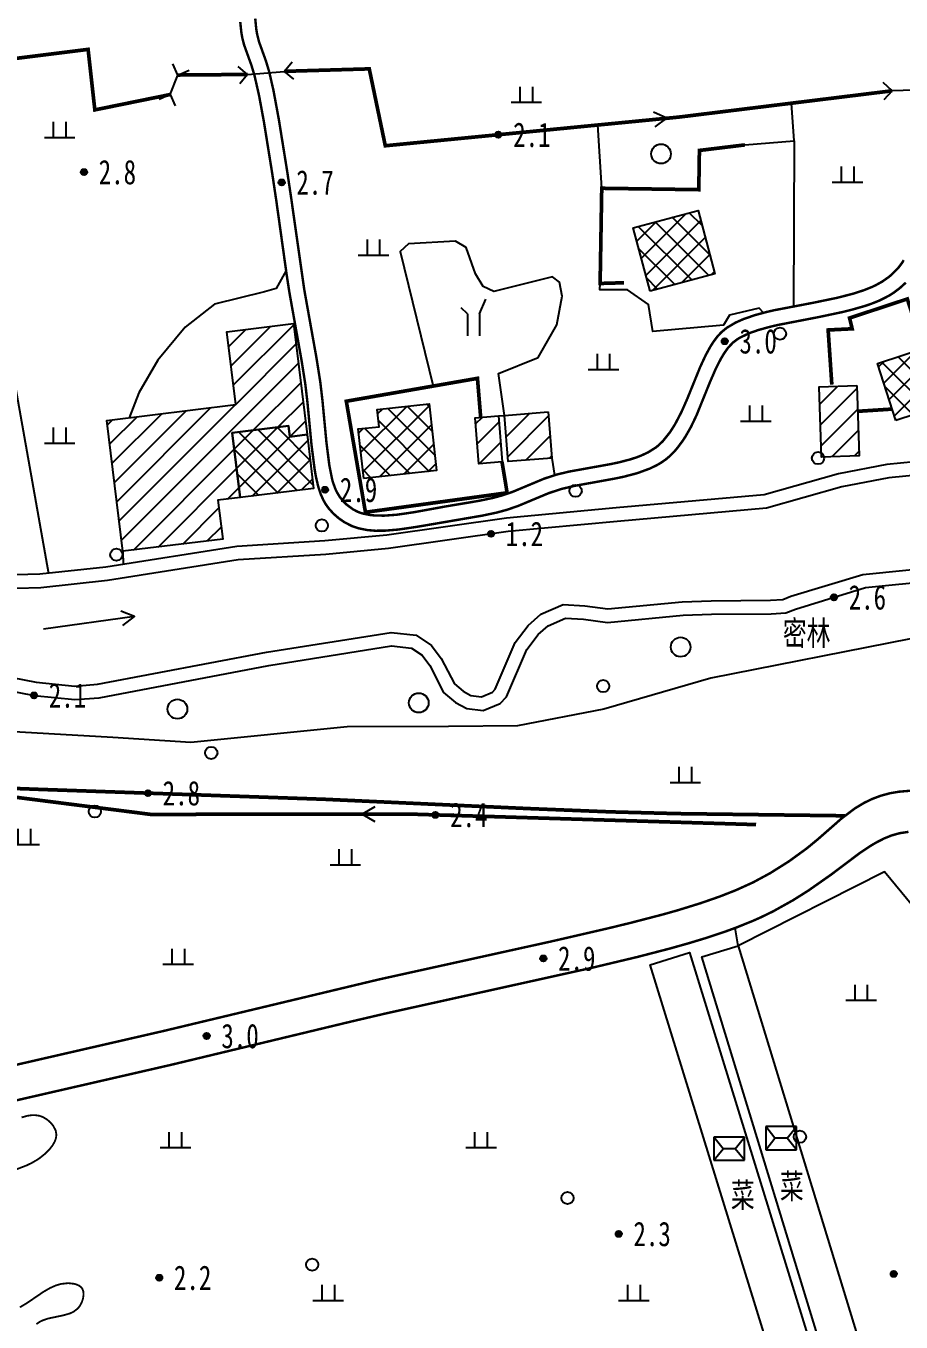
# Model space of a CAD drawing. Header units: metres. Extents: x 494039 to 619385, y 3351420 to 3402703.
# Drawn here: x 591482 to 591625.1, y 3392421.2 to 3392633.2 of the extents above; entities that cross this region are included whole.
import ezdxf
from ezdxf.enums import TextEntityAlignment as Align

# ---------------------------------------------------------------- set-up
doc = ezdxf.new("R2010")
doc.units = ezdxf.units.M
for name, pattern in [('2180', [0]), ('2430', [0]), ('4430', [0]), ('8521', [0]), ('8522', [0]), ('9610', [0])]:
    doc.linetypes.add(name, pattern=pattern)
for name, color, linetype in [('210100', 130, 'Continuous'), ('220200', 130, 'Continuous'), ('220900', 130, '2180'), ('261301', 141, 'Continuous'), ('310300', 8, 'Continuous'), ('310500', 8, 'Continuous'), ('330400', 8, 'Continuous'), ('380201', 8, '2430'), ('420500', 8, 'Continuous'), ('440300', 8, '4430'), ('510301', 8, 'Continuous'), ('720100', 8, 'Continuous'), ('760201', 8, '8521'), ('760202', 8, '8522'), ('810100', 8, '9610'), ('810302', 8, 'Continuous'), ('810501', 8, 'Continuous'), ('810504', 8, 'Continuous')]:
    doc.layers.add(name, color=color, linetype=linetype)
doc.layers.add('710101', color=8, linetype='Continuous', lineweight=0)
pattern_1 = [(45, (0, 0), (-1.767766953, 1.767766953), []), (135, (0, 0), (-1.767766953, -1.767766953), [])]
pattern_2 = [(45, (0, 0), (-1.767766953, 1.767766953), [])]

# ---------------------------------------------------------------- blocks, each defined once
blk = doc.blocks.new('gc170')
at = {"linetype": 'Continuous'}
blk.add_circle((0, 0), 0.5, dxfattribs=at)
blk = doc.blocks.new('gu')
at = {"flags": 128}
for points in [[(3.75, 0), (-3.75, 0)], [(2.71, -0.6), (3.75, 0), (3.75, 0), (2.71, 0.6)]]:
    blk.add_lwpolyline(points, dxfattribs=at)
blk = doc.blocks.new('p_point')
for radius in [0.25, 0.2, 0.15, 0.1, 0.05]:
    blk.add_circle((0, 0), radius)
blk.add_point((0, 0))
blk = doc.blocks.new('vm')
at = {"linetype": 'Continuous'}
for p, q in [((-0.5, 0), (-0.5, 1.3)), ((0.5, 1.3), (0.5, 0)), ((1.25, 0), (-1.25, 0))]:
    blk.add_line(p, q, dxfattribs=at)
blk = doc.blocks.new('v1')
blk.add_circle((0, 0), 0.8)
blk = doc.blocks.new('mf')
for p, q in [((1.25, 0.95), (-1.25, 0.95)), ((-1.25, 0.95), (-1.25, -0.95)), ((0.5, 0), (-0.5, 0)), ((1.25, -0.95), (1.25, 0.95)), ((-1.25, -0.95), (1.25, -0.95))]:
    blk.add_line(p, q)
at = {"flags": 128}
for points in [[(-1.25, -0.95), (-0.5, 0), (-1.25, 0.95)], [(1.25, -0.95), (0.5, 0), (1.25, 0.95)]]:
    blk.add_lwpolyline(points, dxfattribs=at)
blk = doc.blocks.new('gc246')
for p, q in [((-0.5, 1.8), (-1, 2.3)), ((0.5, 1.8), (1, 3)), ((-0.5, 1.8), (-0.5, 0)), ((0.5, 1.8), (0.5, 0))]:
    blk.add_line(p, q)
blk = doc.blocks.new('1-3&1-4')
at = {"layer": '310300', "linetype": 'Continuous'}
h = blk.add_hatch(dxfattribs=at)
h.set_pattern_fill('ANSI31', color=8, scale=20, style=0)
h.set_pattern_definition(pattern_2)
h.paths.add_polyline_path([(591525.1279, 3392566.0303), (591524.91, 3392567.8066), (591515.69, 3392566.6755), (591516.9893, 3392556.0842), (591513.3791, 3392555.6413), (591514.1585, 3392549.2879), (591497.8346, 3392547.2854), (591495.2076, 3392568.699), (591516.275, 3392571.2835), (591514.8127, 3392583.2038), (591525.7213, 3392584.5421), (591527.9498, 3392566.3765)])
h = blk.add_hatch(dxfattribs=at)
h.set_pattern_fill('ANSI31', color=8, scale=20, style=0)
h.set_pattern_definition(pattern_2)
h.paths.add_polyline_path([(591617.8755, 3392574.4317), (591618.2772, 3392562.9301), (591612.1139, 3392562.7148), (591611.7122, 3392574.2164)])
h = blk.add_hatch(dxfattribs=at)
h.set_pattern_fill('ANSI31', color=8, scale=20, style=0)
h.set_pattern_definition(pattern_2)
h.paths.add_polyline_path([(591559.8412, 3392561.9045), (591556.0416, 3392561.6052), (591555.4478, 3392569.1418), (591559.2475, 3392569.4411)])
h = blk.add_hatch(dxfattribs=at)
h.set_pattern_fill('ANSI31', color=8, scale=20, style=0)
h.set_pattern_definition(pattern_2)
h.paths.add_polyline_path([(591567.4012, 3392570.0834), (591567.9949, 3392562.5469), (591560.8321, 3392561.9826), (591560.2384, 3392569.5192)])
at = {"layer": '310500', "linetype": 'Continuous'}
h = blk.add_hatch(dxfattribs=at)
h.set_pattern_fill('ANSI37', color=8, scale=20, style=0)
h.set_pattern_definition(pattern_1)
h.paths.add_polyline_path([(591584.056, 3392589.8534), (591581.2782, 3392600.2178), (591591.8995, 3392603.0645), (591594.6774, 3392592.7001)])
h = blk.add_hatch(dxfattribs=at)
h.set_pattern_fill('ANSI37', color=8, scale=20, style=0)
h.set_pattern_definition(pattern_1)
h.paths.add_polyline_path([(591624.2815, 3392568.6933), (591621.2361, 3392578.0033), (591633.3841, 3392581.9771), (591636.4295, 3392572.6671)])
h = blk.add_hatch(dxfattribs=at)
h.set_pattern_fill('ANSI37', color=8, scale=20, style=0)
h.set_pattern_definition(pattern_1)
h.paths.add_polyline_path([(591537.217, 3392559.1936), (591536.3318, 3392567.297), (591539.7267, 3392567.6679), (591539.4214, 3392570.4625), (591547.934, 3392571.3923), (591549.1245, 3392560.4943)])
h = blk.add_hatch(dxfattribs=at)
h.set_pattern_fill('ANSI37', color=8, scale=20, style=0)
h.set_pattern_definition(pattern_1)
h.paths.add_polyline_path([(591516.9893, 3392556.0842), (591515.69, 3392566.6755), (591524.91, 3392567.8066), (591525.1279, 3392566.0303), (591527.9498, 3392566.3765), (591529.0312, 3392557.5615)])
at = {"layer": '210100', "color": 141, "linetype": 'Continuous', "flags": 128}
for points in [[(591460.2819, 3392530.4189), (591483.618, 3392525.892), (591489.9898, 3392525.2412), (591493.6566, 3392525.5293), (591521.3246, 3392530.8025), (591541.7115, 3392534.0275), (591545.8124, 3392533.5528), (591548.2952, 3392531.8964), (591549.9061, 3392529.759), (591552.0481, 3392525.6065), (591553.494, 3392524.3859), (591554.7597, 3392523.6986), (591556.4602, 3392523.4819), (591558.2774, 3392524.2627), (591558.7327, 3392524.7204), (591561.9735, 3392532.3585), (591564.1209, 3392535.1724), (591566.1824, 3392536.9862), (591569.8287, 3392538.5972), (591573.3916, 3392538.369), (591577.1465, 3392537.8627), (591589.3022, 3392539.0289), (591594.0445, 3392539.1957), (591603.7716, 3392539.2801), (591605.7915, 3392539.3918), (591607.0812, 3392539.9253), (591618.8856, 3392543.512), (591664.8342, 3392548.1355)], [(591638.6761, 3392560.8214), (591623.1118, 3392559.3251), (591615.4093, 3392557.8429), (591603.0954, 3392554.3626), (591578.6893, 3392552.1873), (591560.8506, 3392550.5434), (591541.2772, 3392547.7703), (591531.0332, 3392546.7825), (591516.6817, 3392545.8808), (591495.3109, 3392542.4937), (591484.3928, 3392541.3378), (591476.3973, 3392541.1136), (591467.6157, 3392541.3741), (591460.4871, 3392542.0014)]]:
    blk.add_lwpolyline(points, dxfattribs=at)
at = {"layer": '220200', "color": 141, "linetype": 'Continuous', "const_width": 0.6, "flags": 128}
for points in [[(591505.5704, 3392622.009), (591493.2359, 3392619.4966), (591492.1349, 3392629.3979), (591433.0763, 3392621.9983)], [(591518.2224, 3392625.2942), (591506.8216, 3392625.2015)], [(591524.2299, 3392625.8038), (591538.1248, 3392626.208), (591540.7482, 3392613.6302), (591588.7618, 3392618.3184), (591623.6443, 3392622.6182)], [(591434.8511, 3392499.9308), (591480.0034, 3392507.0948), (591502.3726, 3392504.2518), (591544.4588, 3392504.3104), (591601.4083, 3392502.58)]]:
    blk.add_lwpolyline(points, dxfattribs=at)
at = {"layer": '220900', "color": 141, "linetype": 'Continuous'}
for p, q in [((591506.8216, 3392625.2015), (591506.0209, 3392627.0342)), ((591506.8216, 3392625.2015), (591508.6543, 3392626.0022)), ((591518.2224, 3392625.2942), (591516.6937, 3392626.5838)), ((591518.2224, 3392625.2942), (591516.9328, 3392623.7655)), ((591524.2299, 3392625.8038), (591525.5195, 3392627.3325)), ((591524.2299, 3392625.8038), (591525.7586, 3392624.5142)), ((591623.6443, 3392622.6182), (591622.1913, 3392623.9925)), ((591505.5704, 3392622.009), (591503.7377, 3392621.2083)), ((591505.5704, 3392622.009), (591506.3711, 3392620.1763)), ((591623.6443, 3392622.6182), (591622.27, 3392621.1652))]:
    blk.add_line(p, q, dxfattribs=at)
at = {"layer": '220900', "color": 141, "linetype": '2180', "flags": 128}
for points, elevation in [([(591518.2224, 3392625.2942), (591524.2299, 3392625.8038)], 2.7431), ([(591505.5704, 3392622.009), (591506.8216, 3392625.2015)], 2.1996), ([(591629.0009, 3392622.7673), (591623.6443, 3392622.6182)], 3.1226)]:
    blk.add_lwpolyline(points, dxfattribs=dict(at, elevation=elevation))
at = {"layer": '310300', "color": 8, "linetype": 'Continuous', "flags": 128}
for points in [[(591525.1279, 3392566.0303), (591524.91, 3392567.8066), (591515.69, 3392566.6755), (591516.9893, 3392556.0842), (591513.3791, 3392555.6413), (591514.1585, 3392549.2879), (591497.8346, 3392547.2854), (591495.2076, 3392568.699), (591516.275, 3392571.2835), (591514.8127, 3392583.2038), (591525.7213, 3392584.5421), (591527.9498, 3392566.3765)], [(591617.8755, 3392574.4317), (591618.2772, 3392562.9301), (591612.1139, 3392562.7148), (591611.7122, 3392574.2164)], [(591559.8412, 3392561.9045), (591556.0416, 3392561.6052), (591555.4478, 3392569.1418), (591559.2475, 3392569.4411)], [(591567.4012, 3392570.0834), (591567.9949, 3392562.5469), (591560.8321, 3392561.9826), (591560.2384, 3392569.5192)]]:
    blk.add_lwpolyline(points, close=True, dxfattribs=at)
at = {"layer": '310500', "color": 8, "linetype": 'Continuous', "flags": 128}
for points, elevation in [([(591584.056, 3392589.8534), (591581.2782, 3392600.2178), (591591.8995, 3392603.0645), (591594.6774, 3392592.7001)], 10.7821), ([(591537.217, 3392559.1936), (591536.3318, 3392567.297), (591539.7267, 3392567.6679), (591539.4214, 3392570.4625), (591547.934, 3392571.3923), (591549.1245, 3392560.4943)], 13.1863)]:
    blk.add_lwpolyline(points, close=True, dxfattribs=dict(at, elevation=elevation))
for points in [[(591624.2815, 3392568.6933), (591621.2361, 3392578.0033), (591633.3841, 3392581.9771), (591636.4295, 3392572.6671)], [(591516.9893, 3392556.0842), (591515.69, 3392566.6755), (591524.91, 3392567.8066), (591525.1279, 3392566.0303), (591527.9498, 3392566.3765), (591529.0312, 3392557.5615)]]:
    blk.add_lwpolyline(points, close=True, dxfattribs=at)
at = {"layer": '330400', "color": 8, "linetype": 'Continuous', "elevation": 3.5713, "flags": 128}
for points in [[(591607.9545, 3392402.3301), (591584.0713, 3392479.6606), (591590.4829, 3392481.6408), (591614.3661, 3392404.3102)], [(591598.4758, 3392482.7697), (591621.9582, 3392405.8813), (591616.0142, 3392404.066), (591592.5318, 3392480.9543)]]:
    blk.add_lwpolyline(points, close=True, dxfattribs=at)
at = {"layer": '380201', "color": 8, "linetype": '2430', "const_width": 0.6, "flags": 128}
for points, elevation in [([(591599.5683, 3392613.7693), (591592.1296, 3392612.8647), (591592.0278, 3392606.446), (591576.1542, 3392606.6732), (591575.8882, 3392591.1064), (591579.8113, 3392591.2215)], 4.5953), ([(591618.0236, 3392570.1908), (591623.673, 3392570.5536)], 5.6436)]:
    blk.add_lwpolyline(points, dxfattribs=dict(at, elevation=elevation))
for points in [[(591627.5046, 3392584.2982), (591626.1349, 3392588.5664), (591616.6906, 3392585.4527), (591617.1172, 3392583.6884), (591613.1861, 3392583.4941), (591613.7898, 3392574.5641)], [(591556.3475, 3392569.2127), (591555.825, 3392575.5816), (591534.37, 3392571.8377), (591537.5021, 3392553.6752), (591560.6771, 3392556.8566), (591559.8412, 3392561.9045)]]:
    blk.add_lwpolyline(points, dxfattribs=at)
at = {"layer": '420500', "color": 8, "linetype": 'Continuous', "const_width": 0.4, "flags": 128}
for points in [[(591625.8908, 3392591.2373), (591624.9372, 3392590.3689), (591623.9098, 3392589.5917), (591623.1544, 3392589.1093), (591621.5685, 3392588.3024), (591620.1526, 3392587.7412), (591619.188, 3392587.4156), (591616.977, 3392586.7838), (591615.4826, 3392586.4178), (591611.7202, 3392585.6212), (591604.9598, 3392584.3141), (591603.6901, 3392584.0186), (591601.7791, 3392583.4908), (591600.3183, 3392582.9816), (591598.7528, 3392582.2365), (591598.3253, 3392581.9715), (591597.6097, 3392581.4279), (591596.7964, 3392580.5619), (591596.1404, 3392579.6257), (591595.602, 3392578.7182), (591594.7713, 3392577.0793), (591593.8333, 3392574.9117), (591591.658, 3392569.5384), (591590.7429, 3392567.6239), (591589.8741, 3392566.1045), (591589.434, 3392565.4268), (591588.5595, 3392564.2407), (591588.1305, 3392563.7324), (591587.301, 3392562.8809), (591586.6169, 3392562.3038), (591585.7342, 3392561.7032), (591585.175, 3392561.3829), (591584.0063, 3392560.8186), (591581.9628, 3392560.0686), (591579.7171, 3392559.4801), (591578.3668, 3392559.1989), (591571.6051, 3392557.9747), (591569.4822, 3392557.4648), (591567.4775, 3392556.8025), (591562.4478, 3392554.6995), (591560.6521, 3392554.0817), (591558.9857, 3392553.6267), (591556.6273, 3392553.1274), (591545.8187, 3392551.2739), (591542.8614, 3392550.8458), (591540.7163, 3392550.6651), (591539.1136, 3392550.6541), (591537.7841, 3392550.7653), (591536.293, 3392551.0719), (591535.2906, 3392551.4175), (591534.0204, 3392552.0724), (591533.1017, 3392552.7176), (591532.2595, 3392553.4599), (591531.5111, 3392554.2868), (591530.9952, 3392555.0037), (591530.6347, 3392555.629), (591530.1852, 3392556.6344), (591529.7645, 3392557.9245), (591529.3975, 3392559.5032), (591529.2001, 3392560.6123), (591528.6739, 3392564.722), (591528.0168, 3392571.6253), (591527.6716, 3392574.5745), (591527.05, 3392578.5258), (591525.0416, 3392589.7507), (591524.6312, 3392592.4166), (591522.9179, 3392604.6532), (591522.2599, 3392609.05), (591520.9065, 3392617.4628), (591520.1017, 3392621.8345), (591519.3591, 3392625.1025), (591518.8591, 3392626.7705), (591517.6545, 3392630.1165), (591517.3443, 3392631.3401), (591517.209, 3392632.1106), (591517.022, 3392633.8689)], [(591625.5453, 3392594.9225), (591625.2811, 3392594.4797), (591624.6625, 3392593.6493), (591623.5573, 3392592.5356), (591623.0698, 3392592.1345), (591622.0377, 3392591.4132), (591621.0141, 3392590.8396), (591620.3633, 3392590.5309), (591619.0279, 3392589.9952), (591617.1965, 3392589.4064), (591614.6207, 3392588.7485), (591610.828, 3392587.9636), (591604.3758, 3392586.7269), (591603.076, 3392586.4284), (591601.2246, 3392585.9273), (591599.3347, 3392585.2743), (591598.0196, 3392584.6881), (591596.5959, 3392583.8423), (591595.7349, 3392583.1388), (591595.0719, 3392582.4256), (591594.4146, 3392581.5459), (591593.8709, 3392580.6858), (591593.1173, 3392579.2968), (591592.236, 3392577.3907), (591590.1571, 3392572.2724), (591589.2004, 3392570.093), (591588.1515, 3392568.0841), (591587.3368, 3392566.7999), (591586.1859, 3392565.3505), (591585.4503, 3392564.6321), (591585.0282, 3392564.2883), (591583.743, 3392563.4791), (591582.5943, 3392562.9446), (591581.9145, 3392562.6824), (591580.7864, 3392562.3123), (591578.922, 3392561.8298), (591577.5795, 3392561.5479), (591570.8545, 3392560.3366), (591568.7428, 3392559.8334), (591566.7232, 3392559.1678), (591561.593, 3392557.022), (591559.8376, 3392556.4239), (591558.3934, 3392556.0329), (591556.1048, 3392555.5502), (591550.5678, 3392554.6189), (591545.4204, 3392553.6783), (591542.5901, 3392553.2675), (591540.5397, 3392553.12), (591539.0098, 3392553.1513), (591538.2487, 3392553.2308), (591537.1899, 3392553.4351), (591536.7307, 3392553.5688), (591536.2306, 3392553.7577), (591535.4693, 3392554.1527), (591534.4286, 3392554.9267), (591533.8159, 3392555.5401), (591533.2821, 3392556.2161), (591532.836, 3392556.9534), (591532.6114, 3392557.4209), (591532.2138, 3392558.4934), (591532.0423, 3392559.0979), (591531.5917, 3392561.3757), (591531.1144, 3392565.1756), (591530.464, 3392571.9989), (591530.1222, 3392574.9184), (591529.4987, 3392578.8808), (591527.485, 3392590.1359), (591525.362, 3392605.0324), (591524.6975, 3392609.4618), (591523.3322, 3392617.9373), (591522.4501, 3392622.7082), (591521.7537, 3392625.7424), (591521.2269, 3392627.4924), (591520.0942, 3392630.6395), (591519.7607, 3392631.9936), (591519.6383, 3392632.7387), (591519.4711, 3392634.4378)], [(591626.8386, 3392508.1395), (591624.7876, 3392507.9645), (591623.3176, 3392507.7153), (591621.7965, 3392507.3073), (591620.4118, 3392506.7859), (591619.0768, 3392506.1438), (591617.5366, 3392505.2139), (591615.3767, 3392503.5795), (591611.5722, 3392500.2433), (591609.6996, 3392498.6971), (591606.7606, 3392496.5612), (591603.6883, 3392494.6297), (591600.9263, 3392493.138), (591598.1141, 3392491.8593), (591595.4599, 3392490.8172), (591592.2718, 3392489.7094), (591588.5495, 3392488.5587), (591586.1306, 3392487.8763), (591580.865, 3392486.5086), (591577.207, 3392485.6182), (591567.6836, 3392483.4228), (591539.641, 3392477.237), (591504.4469, 3392468.8154), (591449.0057, 3392456.085)], [(591626.3233, 3392501.3957), (591624.8989, 3392501.1791), (591623.5503, 3392500.8043), (591622.3583, 3392500.3216), (591621.0505, 3392499.6516), (591620.1661, 3392499.1297), (591618.4265, 3392497.9766), (591613.6239, 3392494.3672), (591609.9501, 3392491.7899), (591607.4176, 3392490.1948), (591604.1558, 3392488.3747), (591602.0095, 3392487.3356), (591600.7374, 3392486.7757), (591598.1551, 3392485.7407), (591596.5859, 3392485.1659), (591593.1486, 3392484.0164), (591590.4804, 3392483.2053), (591587.3378, 3392482.3188), (591581.9747, 3392480.9282), (591574.5161, 3392479.1524), (591540.9117, 3392471.7092), (591535.2942, 3392470.3966), (591505.7407, 3392463.2926), (591438.669, 3392447.8898)]]:
    blk.add_lwpolyline(points, dxfattribs=at)
at = {"layer": '440300', "color": 8, "linetype": '4430', "const_width": 0.6, "elevation": 3.1326, "flags": 128}
blk.add_lwpolyline([(591460.9221, 3392509.2044), (591483.8587, 3392508.3561), (591530.7606, 3392506.7257), (591563.918, 3392505.2135), (591577.6878, 3392504.6628), (591588.6046, 3392504.378), (591615.9346, 3392504.0247)], dxfattribs=at)
at = {"layer": '710101', "color": 8, "linetype": 'Continuous', "const_width": 0.3, "elevation": 2, "flags": 128}
for points in [[(591483.6706, 3392420.8801), (591484.2611, 3392421.2633), (591484.691, 3392421.4724), (591485.5823, 3392421.7826), (591488.1478, 3392422.3211), (591489.1283, 3392422.6038), (591489.7671, 3392422.9006), (591490.4383, 3392423.4167), (591490.761, 3392423.8107), (591491.0751, 3392424.3793), (591491.2938, 3392425.0126), (591491.3923, 3392425.6573), (591491.3557, 3392426.2035), (591491.2054, 3392426.6288), (591491.0052, 3392426.8993), (591490.6719, 3392427.1585), (591490.1641, 3392427.3824), (591489.8552, 3392427.4655), (591488.8745, 3392427.5696), (591487.7315, 3392427.4495), (591486.9164, 3392427.2161), (591485.9505, 3392426.7966), (591484.8476, 3392426.164), (591482.2137, 3392424.3684), (591480.9788, 3392423.6218)], [(591480.3409, 3392446.1636), (591482.085, 3392446.8339), (591482.9332, 3392447.2459), (591483.7598, 3392447.7255), (591484.2569, 3392448.0617), (591485.1544, 3392448.7864), (591485.7965, 3392449.4322), (591486.3333, 3392450.121), (591486.6862, 3392450.7487), (591486.8789, 3392451.2992), (591486.9485, 3392451.8561), (591486.8338, 3392452.5393), (591486.4258, 3392453.3218), (591485.9635, 3392453.8709), (591485.4147, 3392454.3438), (591484.7541, 3392454.7404), (591484.1329, 3392454.9615), (591483.3774, 3392455.0636), (591482.9963, 3392455.0582), (591482.2283, 3392454.9541), (591481.2596, 3392454.6834)]]:
    blk.add_lwpolyline(points, dxfattribs=at)
at = {"layer": '760201', "color": 8, "linetype": '8521', "flags": 128}
blk.add_lwpolyline([(591459.863, 3392528.2592), (591483.2961, 3392523.7134), (591489.964, 3392523.0324), (591493.9496, 3392523.3455), (591521.7025, 3392528.6349), (591541.7577, 3392531.8074), (591545.0326, 3392531.4284), (591546.7633, 3392530.2738), (591548.0367, 3392528.5843), (591550.2939, 3392524.2082), (591552.2467, 3392522.5598), (591554.0724, 3392521.5684), (591556.7773, 3392521.2238), (591559.5371, 3392522.4094), (591560.592, 3392523.4702), (591563.8905, 3392531.2441), (591565.7377, 3392533.6646), (591567.3813, 3392535.1108), (591570.2253, 3392536.3673), (591573.174, 3392536.1784), (591577.104, 3392535.6485), (591589.4461, 3392536.8326), (591594.0927, 3392536.996), (591603.8419, 3392537.0807), (591606.2866, 3392537.2158), (591607.8217, 3392537.8508), (591619.3241, 3392541.345), (591664.7608, 3392545.917), (591670.7304, 3392544.9141), (591673.2435, 3392543.0007), (591675.3506, 3392540.2426), (591679.2576, 3392529.2576), (591682.0875, 3392525.766), (591685.0245, 3392524.5142), (591687.3704, 3392524.1665), (591690.759, 3392525.5649), (591692.5443, 3392527.4607), (591694.902, 3392531.2577), (591695.4309, 3392533.79), (591694.9286, 3392569.0438), (591694.2617, 3392572.273), (591693.0913, 3392573.2519), (591691.3885, 3392573.9532), (591690.0173, 3392574.008), (591689.2654, 3392574.592), (591688.5017, 3392580.0522), (591686.8274, 3392580.9963), (591684.4379, 3392581.6554), (591681.985, 3392581.4809), (591679.1181, 3392580.4599), (591678.3795, 3392579.625), (591674.4922, 3392569.1695), (591673.1336, 3392568.2127), (591654.8881, 3392565.1494), (591638.4289, 3392563.0078), (591622.798, 3392561.5051), (591614.9013, 3392559.9855), (591602.6951, 3392556.5357), (591578.4907, 3392554.3783), (591560.5952, 3392552.7292), (591541.0171, 3392549.9554), (591530.8586, 3392548.9758), (591516.44, 3392548.0699), (591495.0227, 3392544.6755), (591484.2459, 3392543.5345), (591476.3991, 3392543.3145), (591467.7449, 3392543.5712), (591460.6799, 3392544.1929)], dxfattribs=at)
at = {"layer": '760202', "color": 8, "linetype": '8522', "flags": 128}
for points in [[(591599.5683, 3392613.7693), (591607.6493, 3392614.4276), (591607.5147, 3392587.3113)], [(591602.5964, 3392586.2986), (591601.8926, 3392587.0391), (591597.0395, 3392585.8914), (591596.0593, 3392584.2955), (591584.5294, 3392583.2311), (591583.8045, 3392587.6814), (591580.3771, 3392590.0433), (591575.85, 3392590.0647), (591575.8882, 3392591.1064)]]:
    blk.add_lwpolyline(points, dxfattribs=at)
at = {"layer": '810100', "color": 8, "linetype": '9610', "flags": 128}
for points, elevation in [([(591607.6493, 3392614.4276), (591607.217, 3392620.5933)], 3.2913), ([(591576.1542, 3392606.6732), (591575.5218, 3392617.0256)], 3.2913), ([(591559.2475, 3392569.4411), (591560.2384, 3392569.5192)], 3.998), ([(591567.9949, 3392562.5469), (591568.4314, 3392559.7331)], 3.3347), ([(591537.5021, 3392553.6752), (591537.4095, 3392553.3995)], 2.8423), ([(591497.8346, 3392547.2854), (591497.857, 3392545.1247)], 2.8386), ([(591627.0595, 3392489.2454), (591622.409, 3392494.8455), (591598.4758, 3392482.7697)], 3.3047), ([(591598.4758, 3392482.7697), (591597.9734, 3392485.7032)], 3.3047)]:
    blk.add_lwpolyline(points, dxfattribs=dict(at, elevation=elevation))
for points in [[(591560.2384, 3392569.5192), (591559.2639, 3392576.3623), (591565.7715, 3392579.0021), (591568.8226, 3392584.352), (591569.6877, 3392589.05), (591569.2561, 3392591.3162), (591568.1044, 3392592.1957), (591558.4863, 3392589.7901), (591556.7654, 3392590.5852), (591555.4903, 3392592.6811), (591553.9558, 3392597.0094), (591552.2477, 3392598.0051), (591544.5308, 3392597.6129), (591543.1599, 3392596.3309), (591548.5811, 3392574.3176)], [(591524.5459, 3392593.2308), (591522.9205, 3392590.3067), (591521.0076, 3392589.7101), (591512.791, 3392587.7137), (591508.0013, 3392583.963), (591503.5389, 3392578.5526), (591500.4524, 3392573.2268), (591498.8263, 3392569.1429)], [(591435.1431, 3392558.537), (591439.0814, 3392562.136), (591442.8958, 3392561.1245), (591452.1905, 3392555.8681), (591458.1498, 3392555.3827), (591460.2329, 3392556.4476), (591461.4152, 3392558.4585), (591457.1527, 3392579.1778), (591459.0034, 3392582.1486), (591474.8104, 3392585.1362), (591479.0009, 3392581.1114), (591485.6461, 3392543.6828)], [(591678.3404, 3392505.9782), (591678.4661, 3392520.1125), (591666.5139, 3392535.0925), (591661.5319, 3392536.5397), (591626.6814, 3392532.962), (591593.9932, 3392526.5466), (591576.4871, 3392521.4677), (591562.3875, 3392518.7611), (591551.1036, 3392518.6379), (591534.4846, 3392518.5787), (591508.9657, 3392515.9876), (591496.2065, 3392516.857), (591475.1971, 3392518.0337), (591472.2228, 3392505.973)]]:
    blk.add_lwpolyline(points, dxfattribs=at)
at = {"layer": '261301', "color": 141, "linetype": 'Continuous', "xscale": 2, "yscale": 2}
for p, rotation in [((591579.3627, 3392617.4006, 3.1782), 5.574879346622908), ((591492.2823, 3392535.5895, 1.3), 7.815144325584429), ((591544.4588, 3392504.3104, 2.9832), 180.0806350096177)]:
    blk.add_blockref('gu', p, dxfattribs=dict(at, rotation=rotation))
at = {"layer": '330400', "color": 8, "linetype": 'Continuous', "xscale": 2, "yscale": 2}
for p in [(591597.0024, 3392449.5667), (591605.4912, 3392451.2882)]:
    blk.add_blockref('mf', p, dxfattribs=at)
at = {"layer": '510301', "color": 8, "linetype": 'Continuous', "xscale": 2, "yscale": 2}
for p in [(591605.3061, 3392582.8883, 3.6437), (591611.5308, 3392562.5439, 4.0456), (591571.8756, 3392557.1748, 2.8149), (591530.3608, 3392551.5236, 3.4428), (591496.7548, 3392546.738, 2.9368), (591576.3871, 3392525.2436, 6.5027), (591512.2744, 3392514.3077, 4.0292), (591493.2377, 3392504.7302, 2.9368), (591608.5661, 3392451.5279, 2.9904), (591570.5527, 3392441.4985, 3.0097), (591528.7788, 3392430.5959, 2.9874)]:
    blk.add_blockref('gc170', p, dxfattribs=at)
at = {"layer": '720100', "color": 8, "linetype": 'Continuous', "xscale": 2, "yscale": 2, "zscale": 2}
for p in [(591559.2634, 3392615.4381, 2.0988), (591491.4638, 3392609.3222, 2.8455), (591523.7992, 3392607.6274, 2.6937), (591596.2745, 3392581.6479, 2.9838), (591530.9104, 3392557.3502, 2.898), (591558.0391, 3392550.1451, 1.2008), (591614.1436, 3392539.7609, 2.5552), (591483.2961, 3392523.7134, 2.1161), (591501.9281, 3392507.7238, 2.8464), (591548.946, 3392504.1741, 2.3988), (591566.6026, 3392480.6894, 2.9243), (591511.5278, 3392468.0038, 2.9884), (591578.934, 3392435.6263, 2.2529), (591503.7763, 3392428.4581, 2.2093), (591623.9177, 3392429.0914, 2.3381)]:
    blk.add_blockref('p_point', p, dxfattribs=at)
at = {"layer": '810302', "color": 8, "linetype": 'Continuous', "xscale": 2, "yscale": 2}
for p in [(591563.8157, 3392620.6932), (591487.4839, 3392614.9235), (591616.371, 3392607.6227, 3.2913), (591538.8157, 3392595.6932), (591576.4474, 3392576.9994, 3.2913), (591601.3679, 3392568.5421, 3.2913), (591487.4839, 3392564.9235), (591589.8192, 3392509.4419), (591481.6878, 3392499.2737), (591534.2179, 3392495.9575), (591506.885, 3392479.6819), (591618.5968, 3392473.7842), (591506.4206, 3392449.6888), (591556.4206, 3392449.6888), (591531.4206, 3392424.6888), (591581.4206, 3392424.6888)]:
    blk.add_blockref('vm', p, dxfattribs=at)
at = {"layer": '810501', "color": 8, "linetype": 'Continuous', "xscale": 2, "yscale": 2}
for p in [(591585.8525, 3392612.3024, 3.2913), (591589.0537, 3392531.6236, 3.0904), (591546.221, 3392522.504, 3.0904), (591506.7463, 3392521.4793, 3.0904)]:
    blk.add_blockref('v1', p, dxfattribs=at)
at = {"layer": '810504', "color": 8, "linetype": 'Continuous', "xscale": 2, "yscale": 2}
blk.add_blockref('gc246', (591555.1772, 3392582.5375), dxfattribs=at)
at = {"color": 8, "linetype": 'Continuous', "width": 0.75}
blk.add_text('密林', height=4, dxfattribs=at).set_placement((591609.6726, 3392534.0037), align=Align.MIDDLE)
at = {"color": 8, "width": 0.75}
for p in [(591607.245, 3392443.4178, 3.5713), (591599.2187, 3392441.9854, 3.5713)]:
    blk.add_text('菜', height=4, dxfattribs=at).set_placement(p, align=Align.MIDDLE_CENTER)
at = {"layer": '720100', "color": 8, "width": 0.75}
for s, p in [('2.1', (591561.6634, 3392615.4381, 2.0988)), ('2.8', (591493.8638, 3392609.3222, 2.8455)), ('2.7', (591526.1992, 3392607.6274, 2.6937)), ('3.0', (591598.6745, 3392581.6479, 2.9838)), ('2.9', (591533.3104, 3392557.3502, 2.898)), ('1.2', (591560.4391, 3392550.1451, 1.2008)), ('2.6', (591616.5436, 3392539.7609, 2.5552)), ('2.1', (591485.6961, 3392523.7134, 2.1161)), ('2.8', (591504.3281, 3392507.7238, 2.8464)), ('2.4', (591551.346, 3392504.1741, 2.3988)), ('2.9', (591569.0026, 3392480.6894, 2.9243)), ('3.0', (591513.9278, 3392468.0038, 2.9884)), ('2.3', (591581.334, 3392435.6263, 2.2529)), ('2.2', (591506.1763, 3392428.4581, 2.2093))]:
    blk.add_text(s, height=4, dxfattribs=at).set_placement(p, align=Align.MIDDLE_LEFT)

msp = doc.modelspace()

# ---------------------------------------------------------------- block references
msp.add_blockref('1-3&1-4', (0, 0))

doc.saveas('drawing.dxf')
